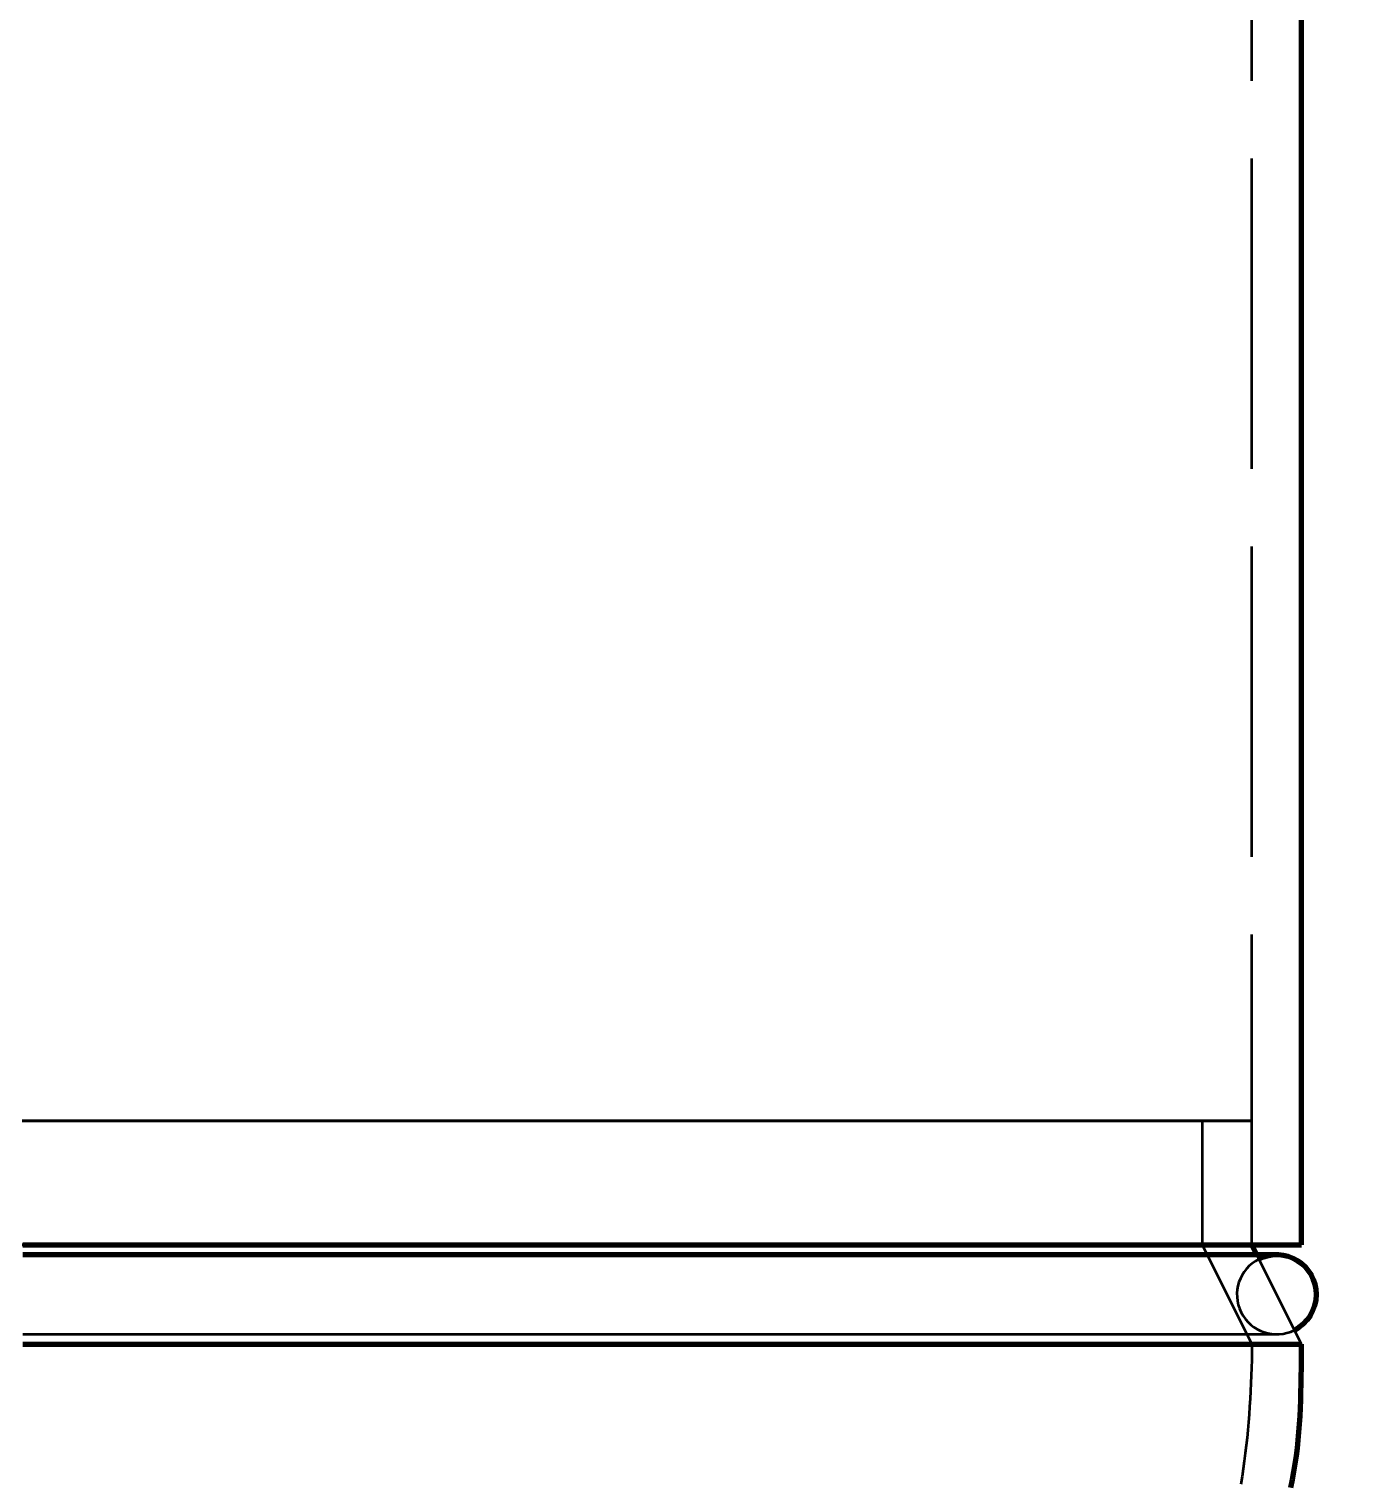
# Model space of a CAD drawing. Header units: millimetres. Extents: x 0 to 1554, y 0 to 420.
# Drawn here: x 135.85 to 152.98, y 174.55 to 193.28 of the extents above; entities that cross this region are included whole.
import ezdxf

# ---------------------------------------------------------------- set-up
doc = ezdxf.new("R2010")
doc.units = ezdxf.units.MM
doc.linetypes.add('IRAM-E-TRAZOS', pattern=[5, 4, -1])
for name, color, linetype, lineweight in [('01-VISIBLE', 7, 'CONTINUOUS', 70), ('02-OCULTA', 4, 'IRAM-E-TRAZOS', 35), ('04-COTA', 3, 'CONTINUOUS', 18)]:
    doc.layers.add(name, color=color, linetype=linetype, lineweight=lineweight)
doc.styles.add('ISO3098', font='isocpeur.ttf')
doc.dimstyles.new('FLAMA-IRAM', dxfattribs={"dimtxt": 3.5, "dimasz": 3.5, "dimexe": 2, "dimexo": 1.5, "dimgap": 1, "dimtad": 1, "dimdec": 1, "dimtxsty": 'ISO3098', "dimblk": 'IRAM_FLECHA', "dimblk1": 'IRAM_FLECHA', "dimblk2": 'IRAM_FLECHA', "dimcen": 2.5, "dimclrd": 256, "dimclre": 256, "dimclrt": 256, "dimazin": 3, "dimtfac": 1, "dimtmove": 0, "dimatfit": 3, "dimlwd": 18, "dimlwe": 18})

# ---------------------------------------------------------------- blocks, each defined once
blk = doc.blocks.new('IRAM_FLECHA')
blk.add_solid([(0, 0), (-1, 0.125), (-1, -0.125)])

msp = doc.modelspace()

# ---------------------------------------------------------------- linework, layer by layer
at = {"layer": '01-VISIBLE'}
for p, q in [((152.25, 177.613), (152.25, 305.613)), ((151.674, 177.485), (151.61, 177.613))]:
    msp.add_line(p, q, dxfattribs=at)
for points in [[(135.77, 177.613), (135.93, 177.613), (136.09, 177.613), (136.25, 177.613), (136.41, 177.613), (136.57, 177.613), (136.73, 177.613), (136.89, 177.613), (137.05, 177.613), (137.21, 177.613), (137.37, 177.613), (137.53, 177.613), (137.69, 177.613), (137.85, 177.613), (138.01, 177.613), (138.17, 177.613), (138.33, 177.613), (138.49, 177.613), (138.65, 177.613), (138.81, 177.613), (138.97, 177.613), (139.13, 177.613), (139.29, 177.613), (139.45, 177.613), (139.61, 177.613), (139.77, 177.613), (139.93, 177.613), (140.09, 177.613), (140.25, 177.613), (140.41, 177.613), (140.57, 177.613), (140.73, 177.613), (140.89, 177.613), (141.05, 177.613), (141.21, 177.613), (141.37, 177.613), (141.53, 177.613), (141.69, 177.613), (141.85, 177.613), (142.01, 177.613), (142.17, 177.613), (142.33, 177.613), (142.49, 177.613), (142.65, 177.613), (142.81, 177.613), (142.97, 177.613), (143.13, 177.613), (143.29, 177.613), (143.45, 177.613), (143.61, 177.613), (143.77, 177.613), (143.93, 177.613), (144.09, 177.613), (144.25, 177.613), (144.41, 177.613), (144.57, 177.613), (144.73, 177.613), (144.89, 177.613), (145.05, 177.613), (145.21, 177.613), (145.37, 177.613), (145.53, 177.613), (145.69, 177.613), (145.85, 177.613), (146.01, 177.613), (146.17, 177.613), (146.33, 177.613), (146.49, 177.613), (146.65, 177.613), (146.81, 177.613), (146.97, 177.613), (147.13, 177.613), (147.29, 177.613), (147.45, 177.613), (147.61, 177.613), (147.77, 177.613), (147.93, 177.613), (148.09, 177.613), (148.25, 177.613), (148.41, 177.613), (148.57, 177.613), (148.73, 177.613), (148.89, 177.613), (149.05, 177.613), (149.21, 177.613), (149.37, 177.613), (149.53, 177.613), (149.69, 177.613), (149.85, 177.613), (150.01, 177.613), (150.17, 177.613), (150.33, 177.613), (150.49, 177.613), (150.65, 177.613), (150.81, 177.613), (150.97, 177.613), (151.13, 177.613), (151.29, 177.613), (151.45, 177.613), (151.61, 177.613), (151.77, 177.613), (151.93, 177.613), (152.09, 177.613), (152.25, 177.613)], [(151.93, 177.485), (151.772, 177.485), (151.613, 177.485), (151.455, 177.485), (151.297, 177.485), (151.138, 177.485), (150.98, 177.485), (150.821, 177.485), (150.663, 177.485), (150.505, 177.485), (150.346, 177.485), (150.188, 177.485), (150.029, 177.485), (149.871, 177.485), (149.712, 177.485), (149.554, 177.485), (149.396, 177.485), (149.237, 177.485), (149.079, 177.485), (148.92, 177.485), (148.762, 177.485), (148.604, 177.485), (148.445, 177.485), (148.287, 177.485), (148.128, 177.485), (147.97, 177.485), (147.812, 177.485), (147.653, 177.485), (147.495, 177.485), (147.336, 177.485), (147.178, 177.485), (147.02, 177.485), (146.861, 177.485), (146.703, 177.485), (146.544, 177.485), (146.386, 177.485), (146.228, 177.485), (146.069, 177.485), (145.911, 177.485), (145.752, 177.485), (145.594, 177.485), (145.436, 177.485), (145.277, 177.485), (145.119, 177.485), (144.96, 177.485), (144.802, 177.485), (144.644, 177.485), (144.485, 177.485), (144.327, 177.485), (144.168, 177.485), (144.01, 177.485), (143.852, 177.485), (143.693, 177.485), (143.535, 177.485), (143.376, 177.485), (143.218, 177.485), (143.06, 177.485), (142.901, 177.485), (142.743, 177.485), (142.584, 177.485), (142.426, 177.485), (142.268, 177.485), (142.109, 177.485), (141.951, 177.485), (141.792, 177.485), (141.634, 177.485), (141.476, 177.485), (141.317, 177.485), (141.159, 177.485), (141, 177.485), (140.842, 177.485), (140.684, 177.485), (140.525, 177.485), (140.367, 177.485), (140.208, 177.485), (140.05, 177.485), (139.892, 177.485), (139.733, 177.485), (139.575, 177.485), (139.416, 177.485), (139.258, 177.485), (139.1, 177.485), (138.941, 177.485), (138.783, 177.485), (138.624, 177.485), (138.466, 177.485), (138.308, 177.485), (138.149, 177.485), (137.991, 177.485), (137.832, 177.485), (137.674, 177.485), (137.516, 177.485), (137.357, 177.485), (137.199, 177.485), (137.04, 177.485), (136.882, 177.485), (136.724, 177.485), (136.565, 177.485), (136.407, 177.485), (136.248, 177.485), (136.09, 177.485), (135.932, 177.485), (135.773, 177.485)], [(151.93, 177.485), (151.887, 177.485), (151.845, 177.485), (151.802, 177.485), (151.759, 177.485), (151.717, 177.485), (151.674, 177.485)], [(135.77, 176.333), (135.93, 176.333), (136.09, 176.333), (136.25, 176.333), (136.41, 176.333), (136.57, 176.333), (136.73, 176.333), (136.89, 176.333), (137.05, 176.333), (137.21, 176.333), (137.37, 176.333), (137.53, 176.333), (137.69, 176.333), (137.85, 176.333), (138.01, 176.333), (138.17, 176.333), (138.33, 176.333), (138.49, 176.333), (138.65, 176.333), (138.81, 176.333), (138.97, 176.333), (139.13, 176.333), (139.29, 176.333), (139.45, 176.333), (139.61, 176.333), (139.77, 176.333), (139.93, 176.333), (140.09, 176.333), (140.25, 176.333), (140.41, 176.333), (140.57, 176.333), (140.73, 176.333), (140.89, 176.333), (141.05, 176.333), (141.21, 176.333), (141.37, 176.333), (141.53, 176.333), (141.69, 176.333), (141.85, 176.333), (142.01, 176.333), (142.17, 176.333), (142.33, 176.333), (142.49, 176.333), (142.65, 176.333), (142.81, 176.333), (142.97, 176.333), (143.13, 176.333), (143.29, 176.333), (143.45, 176.333), (143.61, 176.333), (143.77, 176.333), (143.93, 176.333), (144.09, 176.333), (144.25, 176.333), (144.41, 176.333), (144.57, 176.333), (144.73, 176.333), (144.89, 176.333), (145.05, 176.333), (145.21, 176.333), (145.37, 176.333), (145.53, 176.333), (145.69, 176.333), (145.85, 176.333), (146.01, 176.333), (146.17, 176.333), (146.33, 176.333), (146.49, 176.333), (146.65, 176.333), (146.81, 176.333), (146.97, 176.333), (147.13, 176.333), (147.29, 176.333), (147.45, 176.333), (147.61, 176.333), (147.77, 176.333), (147.93, 176.333), (148.09, 176.333), (148.25, 176.333), (148.41, 176.333), (148.57, 176.333), (148.73, 176.333), (148.89, 176.333), (149.05, 176.333), (149.21, 176.333), (149.37, 176.333), (149.53, 176.333), (149.69, 176.333), (149.85, 176.333), (150.01, 176.333), (150.17, 176.333), (150.33, 176.333), (150.49, 176.333), (150.65, 176.333), (150.81, 176.333), (150.97, 176.333), (151.13, 176.333), (151.29, 176.333), (151.45, 176.333), (151.61, 176.333), (151.77, 176.333), (151.93, 176.333), (152.09, 176.333), (152.25, 176.333)], [(152.113, 174.488), (152.133, 174.589), (152.152, 174.69), (152.169, 174.792), (152.184, 174.894), (152.197, 174.996), (152.208, 175.098), (152.217, 175.201), (152.225, 175.304), (152.231, 175.406), (152.236, 175.509), (152.24, 175.612), (152.243, 175.715), (152.245, 175.818), (152.247, 175.921), (152.249, 176.024), (152.249, 176.127), (152.25, 176.23), (152.25, 176.333)]]:
    msp.add_lwpolyline(points, dxfattribs=at)
for start, end in [(0, 116.5651), (-63.4349, 0)]:
    msp.add_arc((151.93, 176.973), 0.512, start, end, dxfattribs=at)
at = {"layer": '02-OCULTA'}
for p, q in [((151.61, 177.613), (151.61, 305.613)), ((150.97, 179.213), (150.97, 177.613)), ((151.61, 177.613), (151.61, 179.213)), ((150.97, 177.613), (151.61, 176.333)), ((152.25, 176.333), (151.674, 177.485))]:
    msp.add_line(p, q, dxfattribs=at)
for points in [[(150.97, 179.213), (150.816, 179.213), (150.663, 179.213), (150.509, 179.213), (150.356, 179.213), (150.202, 179.213), (150.048, 179.213), (149.895, 179.213), (149.741, 179.213), (149.588, 179.213), (149.434, 179.213), (149.28, 179.213), (149.127, 179.213), (148.973, 179.213), (148.82, 179.213), (148.666, 179.213), (148.512, 179.213), (148.359, 179.213), (148.205, 179.213), (148.052, 179.213), (147.898, 179.213), (147.744, 179.213), (147.591, 179.213), (147.437, 179.213), (147.284, 179.213), (147.13, 179.213), (146.976, 179.213), (146.823, 179.213), (146.669, 179.213), (146.516, 179.213), (146.362, 179.213), (146.208, 179.213), (146.055, 179.213), (145.901, 179.213), (145.748, 179.213), (145.594, 179.213), (145.44, 179.213), (145.287, 179.213), (145.133, 179.213), (144.98, 179.213), (144.826, 179.213), (144.672, 179.213), (144.519, 179.213), (144.365, 179.213), (144.212, 179.213), (144.058, 179.213), (143.904, 179.213), (143.751, 179.213), (143.597, 179.213), (143.444, 179.213), (143.29, 179.213), (143.136, 179.213), (142.983, 179.213), (142.829, 179.213), (142.676, 179.213), (142.522, 179.213), (142.368, 179.213), (142.215, 179.213), (142.061, 179.213), (141.908, 179.213), (141.754, 179.213), (141.6, 179.213), (141.447, 179.213), (141.293, 179.213), (141.14, 179.213), (140.986, 179.213), (140.832, 179.213), (140.679, 179.213), (140.525, 179.213), (140.372, 179.213), (140.218, 179.213), (140.064, 179.213), (139.911, 179.213), (139.757, 179.213), (139.604, 179.213), (139.45, 179.213), (139.296, 179.213), (139.143, 179.213), (138.989, 179.213), (138.836, 179.213), (138.682, 179.213), (138.528, 179.213), (138.375, 179.213), (138.221, 179.213), (138.068, 179.213), (137.914, 179.213), (137.76, 179.213), (137.607, 179.213), (137.453, 179.213), (137.3, 179.213), (137.146, 179.213), (136.992, 179.213), (136.839, 179.213), (136.685, 179.213), (136.532, 179.213), (136.378, 179.213), (136.224, 179.213), (136.071, 179.213), (135.917, 179.213), (135.764, 179.213)], [(135.764, 179.213), (135.917, 179.213), (136.071, 179.213), (136.224, 179.213), (136.378, 179.213), (136.532, 179.213), (136.685, 179.213), (136.839, 179.213), (136.992, 179.213), (137.146, 179.213), (137.3, 179.213), (137.453, 179.213), (137.607, 179.213), (137.76, 179.213), (137.914, 179.213), (138.068, 179.213), (138.221, 179.213), (138.375, 179.213), (138.528, 179.213), (138.682, 179.213), (138.836, 179.213), (138.989, 179.213), (139.143, 179.213), (139.296, 179.213), (139.45, 179.213), (139.604, 179.213), (139.757, 179.213), (139.911, 179.213), (140.064, 179.213), (140.218, 179.213), (140.372, 179.213), (140.525, 179.213), (140.679, 179.213), (140.832, 179.213), (140.986, 179.213), (141.14, 179.213), (141.293, 179.213), (141.447, 179.213), (141.6, 179.213), (141.754, 179.213), (141.908, 179.213), (142.061, 179.213), (142.215, 179.213), (142.368, 179.213), (142.522, 179.213), (142.676, 179.213), (142.829, 179.213), (142.983, 179.213), (143.136, 179.213), (143.29, 179.213), (143.444, 179.213), (143.597, 179.213), (143.751, 179.213), (143.904, 179.213), (144.058, 179.213), (144.212, 179.213), (144.365, 179.213), (144.519, 179.213), (144.672, 179.213), (144.826, 179.213), (144.98, 179.213), (145.133, 179.213), (145.287, 179.213), (145.44, 179.213), (145.594, 179.213), (145.748, 179.213), (145.901, 179.213), (146.055, 179.213), (146.208, 179.213), (146.362, 179.213), (146.516, 179.213), (146.669, 179.213), (146.823, 179.213), (146.976, 179.213), (147.13, 179.213), (147.284, 179.213), (147.437, 179.213), (147.591, 179.213), (147.744, 179.213), (147.898, 179.213), (148.052, 179.213), (148.205, 179.213), (148.359, 179.213), (148.512, 179.213), (148.666, 179.213), (148.82, 179.213), (148.973, 179.213), (149.127, 179.213), (149.28, 179.213), (149.434, 179.213), (149.588, 179.213), (149.741, 179.213), (149.895, 179.213), (150.048, 179.213), (150.202, 179.213), (150.356, 179.213), (150.509, 179.213), (150.663, 179.213), (150.816, 179.213), (150.97, 179.213)], [(151.61, 179.213), (151.453, 179.213), (151.296, 179.213), (151.14, 179.213), (150.983, 179.213), (150.826, 179.213), (150.669, 179.213), (150.512, 179.213), (150.356, 179.213), (150.199, 179.213), (150.042, 179.213), (149.885, 179.213), (149.728, 179.213), (149.572, 179.213), (149.415, 179.213), (149.258, 179.213), (149.101, 179.213), (148.944, 179.213), (148.788, 179.213), (148.631, 179.213), (148.474, 179.213), (148.317, 179.213), (148.16, 179.213), (148.004, 179.213), (147.847, 179.213), (147.69, 179.213), (147.533, 179.213), (147.376, 179.213), (147.22, 179.213), (147.063, 179.213), (146.906, 179.213), (146.749, 179.213), (146.592, 179.213), (146.436, 179.213), (146.279, 179.213), (146.122, 179.213), (145.965, 179.213), (145.808, 179.213), (145.652, 179.213), (145.495, 179.213), (145.338, 179.213), (145.181, 179.213), (145.024, 179.213), (144.868, 179.213), (144.711, 179.213), (144.554, 179.213), (144.397, 179.213), (144.24, 179.213), (144.084, 179.213), (143.927, 179.213), (143.77, 179.213), (143.613, 179.213), (143.456, 179.213), (143.3, 179.213), (143.143, 179.213), (142.986, 179.213), (142.829, 179.213), (142.672, 179.213), (142.516, 179.213), (142.359, 179.213), (142.202, 179.213), (142.045, 179.213), (141.888, 179.213), (141.732, 179.213), (141.575, 179.213), (141.418, 179.213), (141.261, 179.213), (141.104, 179.213), (140.948, 179.213), (140.791, 179.213), (140.634, 179.213), (140.477, 179.213), (140.32, 179.213), (140.164, 179.213), (140.007, 179.213), (139.85, 179.213), (139.693, 179.213), (139.536, 179.213), (139.38, 179.213), (139.223, 179.213), (139.066, 179.213), (138.909, 179.213), (138.752, 179.213), (138.596, 179.213), (138.439, 179.213), (138.282, 179.213), (138.125, 179.213), (137.968, 179.213), (137.812, 179.213), (137.655, 179.213), (137.498, 179.213), (137.341, 179.213), (137.184, 179.213), (137.028, 179.213), (136.871, 179.213), (136.714, 179.213), (136.557, 179.213), (136.4, 179.213), (136.244, 179.213), (136.087, 179.213), (135.93, 179.213), (135.773, 179.213)], [(135.773, 179.213), (135.93, 179.213), (136.087, 179.213), (136.244, 179.213), (136.4, 179.213), (136.557, 179.213), (136.714, 179.213), (136.871, 179.213), (137.028, 179.213), (137.184, 179.213), (137.341, 179.213), (137.498, 179.213), (137.655, 179.213), (137.812, 179.213), (137.968, 179.213), (138.125, 179.213), (138.282, 179.213), (138.439, 179.213), (138.596, 179.213), (138.752, 179.213), (138.909, 179.213), (139.066, 179.213), (139.223, 179.213), (139.38, 179.213), (139.536, 179.213), (139.693, 179.213), (139.85, 179.213), (140.007, 179.213), (140.164, 179.213), (140.32, 179.213), (140.477, 179.213), (140.634, 179.213), (140.791, 179.213), (140.948, 179.213), (141.104, 179.213), (141.261, 179.213), (141.418, 179.213), (141.575, 179.213), (141.732, 179.213), (141.888, 179.213), (142.045, 179.213), (142.202, 179.213), (142.359, 179.213), (142.516, 179.213), (142.672, 179.213), (142.829, 179.213), (142.986, 179.213), (143.143, 179.213), (143.3, 179.213), (143.456, 179.213), (143.613, 179.213), (143.77, 179.213), (143.927, 179.213), (144.084, 179.213), (144.24, 179.213), (144.397, 179.213), (144.554, 179.213), (144.711, 179.213), (144.868, 179.213), (145.024, 179.213), (145.181, 179.213), (145.338, 179.213), (145.495, 179.213), (145.652, 179.213), (145.808, 179.213), (145.965, 179.213), (146.122, 179.213), (146.279, 179.213), (146.436, 179.213), (146.592, 179.213), (146.749, 179.213), (146.906, 179.213), (147.063, 179.213), (147.22, 179.213), (147.376, 179.213), (147.533, 179.213), (147.69, 179.213), (147.847, 179.213), (148.004, 179.213), (148.16, 179.213), (148.317, 179.213), (148.474, 179.213), (148.631, 179.213), (148.788, 179.213), (148.944, 179.213), (149.101, 179.213), (149.258, 179.213), (149.415, 179.213), (149.572, 179.213), (149.728, 179.213), (149.885, 179.213), (150.042, 179.213), (150.199, 179.213), (150.356, 179.213), (150.512, 179.213), (150.669, 179.213), (150.826, 179.213), (150.983, 179.213), (151.14, 179.213), (151.296, 179.213), (151.453, 179.213), (151.61, 179.213)], [(150.97, 177.613), (150.816, 177.613), (150.663, 177.613), (150.509, 177.613), (150.356, 177.613), (150.202, 177.613), (150.048, 177.613), (149.895, 177.613), (149.741, 177.613), (149.588, 177.613), (149.434, 177.613), (149.28, 177.613), (149.127, 177.613), (148.973, 177.613), (148.82, 177.613), (148.666, 177.613), (148.512, 177.613), (148.359, 177.613), (148.205, 177.613), (148.052, 177.613), (147.898, 177.613), (147.744, 177.613), (147.591, 177.613), (147.437, 177.613), (147.284, 177.613), (147.13, 177.613), (146.976, 177.613), (146.823, 177.613), (146.669, 177.613), (146.516, 177.613), (146.362, 177.613), (146.208, 177.613), (146.055, 177.613), (145.901, 177.613), (145.748, 177.613), (145.594, 177.613), (145.44, 177.613), (145.287, 177.613), (145.133, 177.613), (144.98, 177.613), (144.826, 177.613), (144.672, 177.613), (144.519, 177.613), (144.365, 177.613), (144.212, 177.613), (144.058, 177.613), (143.904, 177.613), (143.751, 177.613), (143.597, 177.613), (143.444, 177.613), (143.29, 177.613), (143.136, 177.613), (142.983, 177.613), (142.829, 177.613), (142.676, 177.613), (142.522, 177.613), (142.368, 177.613), (142.215, 177.613), (142.061, 177.613), (141.908, 177.613), (141.754, 177.613), (141.6, 177.613), (141.447, 177.613), (141.293, 177.613), (141.14, 177.613), (140.986, 177.613), (140.832, 177.613), (140.679, 177.613), (140.525, 177.613), (140.372, 177.613), (140.218, 177.613), (140.064, 177.613), (139.911, 177.613), (139.757, 177.613), (139.604, 177.613), (139.45, 177.613), (139.296, 177.613), (139.143, 177.613), (138.989, 177.613), (138.836, 177.613), (138.682, 177.613), (138.528, 177.613), (138.375, 177.613), (138.221, 177.613), (138.068, 177.613), (137.914, 177.613), (137.76, 177.613), (137.607, 177.613), (137.453, 177.613), (137.3, 177.613), (137.146, 177.613), (136.992, 177.613), (136.839, 177.613), (136.685, 177.613), (136.532, 177.613), (136.378, 177.613), (136.224, 177.613), (136.071, 177.613), (135.917, 177.613), (135.764, 177.613)], [(135.764, 177.613), (135.917, 177.613), (136.071, 177.613), (136.224, 177.613), (136.378, 177.613), (136.532, 177.613), (136.685, 177.613), (136.839, 177.613), (136.992, 177.613), (137.146, 177.613), (137.3, 177.613), (137.453, 177.613), (137.607, 177.613), (137.76, 177.613), (137.914, 177.613), (138.068, 177.613), (138.221, 177.613), (138.375, 177.613), (138.528, 177.613), (138.682, 177.613), (138.836, 177.613), (138.989, 177.613), (139.143, 177.613), (139.296, 177.613), (139.45, 177.613), (139.604, 177.613), (139.757, 177.613), (139.911, 177.613), (140.064, 177.613), (140.218, 177.613), (140.372, 177.613), (140.525, 177.613), (140.679, 177.613), (140.832, 177.613), (140.986, 177.613), (141.14, 177.613), (141.293, 177.613), (141.447, 177.613), (141.6, 177.613), (141.754, 177.613), (141.908, 177.613), (142.061, 177.613), (142.215, 177.613), (142.368, 177.613), (142.522, 177.613), (142.676, 177.613), (142.829, 177.613), (142.983, 177.613), (143.136, 177.613), (143.29, 177.613), (143.444, 177.613), (143.597, 177.613), (143.751, 177.613), (143.904, 177.613), (144.058, 177.613), (144.212, 177.613), (144.365, 177.613), (144.519, 177.613), (144.672, 177.613), (144.826, 177.613), (144.98, 177.613), (145.133, 177.613), (145.287, 177.613), (145.44, 177.613), (145.594, 177.613), (145.748, 177.613), (145.901, 177.613), (146.055, 177.613), (146.208, 177.613), (146.362, 177.613), (146.516, 177.613), (146.669, 177.613), (146.823, 177.613), (146.976, 177.613), (147.13, 177.613), (147.284, 177.613), (147.437, 177.613), (147.591, 177.613), (147.744, 177.613), (147.898, 177.613), (148.052, 177.613), (148.205, 177.613), (148.359, 177.613), (148.512, 177.613), (148.666, 177.613), (148.82, 177.613), (148.973, 177.613), (149.127, 177.613), (149.28, 177.613), (149.434, 177.613), (149.588, 177.613), (149.741, 177.613), (149.895, 177.613), (150.048, 177.613), (150.202, 177.613), (150.356, 177.613), (150.509, 177.613), (150.663, 177.613), (150.816, 177.613), (150.97, 177.613)], [(152.25, 177.613), (152.09, 177.613), (151.93, 177.613), (151.77, 177.613), (151.61, 177.613), (151.45, 177.613), (151.29, 177.613), (151.13, 177.613), (150.97, 177.613), (150.81, 177.613), (150.65, 177.613), (150.49, 177.613), (150.33, 177.613), (150.17, 177.613), (150.01, 177.613), (149.85, 177.613), (149.69, 177.613), (149.53, 177.613), (149.37, 177.613), (149.21, 177.613), (149.05, 177.613), (148.89, 177.613), (148.73, 177.613), (148.57, 177.613), (148.41, 177.613), (148.25, 177.613), (148.09, 177.613), (147.93, 177.613), (147.77, 177.613), (147.61, 177.613), (147.45, 177.613), (147.29, 177.613), (147.13, 177.613), (146.97, 177.613), (146.81, 177.613), (146.65, 177.613), (146.49, 177.613), (146.33, 177.613), (146.17, 177.613), (146.01, 177.613), (145.85, 177.613), (145.69, 177.613), (145.53, 177.613), (145.37, 177.613), (145.21, 177.613), (145.05, 177.613), (144.89, 177.613), (144.73, 177.613), (144.57, 177.613), (144.41, 177.613), (144.25, 177.613), (144.09, 177.613), (143.93, 177.613), (143.77, 177.613), (143.61, 177.613), (143.45, 177.613), (143.29, 177.613), (143.13, 177.613), (142.97, 177.613), (142.81, 177.613), (142.65, 177.613), (142.49, 177.613), (142.33, 177.613), (142.17, 177.613), (142.01, 177.613), (141.85, 177.613), (141.69, 177.613), (141.53, 177.613), (141.37, 177.613), (141.21, 177.613), (141.05, 177.613), (140.89, 177.613), (140.73, 177.613), (140.57, 177.613), (140.41, 177.613), (140.25, 177.613), (140.09, 177.613), (139.93, 177.613), (139.77, 177.613), (139.61, 177.613), (139.45, 177.613), (139.29, 177.613), (139.13, 177.613), (138.97, 177.613), (138.81, 177.613), (138.65, 177.613), (138.49, 177.613), (138.33, 177.613), (138.17, 177.613), (138.01, 177.613), (137.85, 177.613), (137.69, 177.613), (137.53, 177.613), (137.37, 177.613), (137.21, 177.613), (137.05, 177.613), (136.89, 177.613), (136.73, 177.613), (136.57, 177.613), (136.41, 177.613), (136.25, 177.613), (136.09, 177.613), (135.93, 177.613), (135.77, 177.613)], [(151.61, 177.613), (151.453, 177.613), (151.296, 177.613), (151.14, 177.613), (150.983, 177.613), (150.826, 177.613), (150.669, 177.613), (150.512, 177.613), (150.356, 177.613), (150.199, 177.613), (150.042, 177.613), (149.885, 177.613), (149.728, 177.613), (149.572, 177.613), (149.415, 177.613), (149.258, 177.613), (149.101, 177.613), (148.944, 177.613), (148.788, 177.613), (148.631, 177.613), (148.474, 177.613), (148.317, 177.613), (148.16, 177.613), (148.004, 177.613), (147.847, 177.613), (147.69, 177.613), (147.533, 177.613), (147.376, 177.613), (147.22, 177.613), (147.063, 177.613), (146.906, 177.613), (146.749, 177.613), (146.592, 177.613), (146.436, 177.613), (146.279, 177.613), (146.122, 177.613), (145.965, 177.613), (145.808, 177.613), (145.652, 177.613), (145.495, 177.613), (145.338, 177.613), (145.181, 177.613), (145.024, 177.613), (144.868, 177.613), (144.711, 177.613), (144.554, 177.613), (144.397, 177.613), (144.24, 177.613), (144.084, 177.613), (143.927, 177.613), (143.77, 177.613), (143.613, 177.613), (143.456, 177.613), (143.3, 177.613), (143.143, 177.613), (142.986, 177.613), (142.829, 177.613), (142.672, 177.613), (142.516, 177.613), (142.359, 177.613), (142.202, 177.613), (142.045, 177.613), (141.888, 177.613), (141.732, 177.613), (141.575, 177.613), (141.418, 177.613), (141.261, 177.613), (141.104, 177.613), (140.948, 177.613), (140.791, 177.613), (140.634, 177.613), (140.477, 177.613), (140.32, 177.613), (140.164, 177.613), (140.007, 177.613), (139.85, 177.613), (139.693, 177.613), (139.536, 177.613), (139.38, 177.613), (139.223, 177.613), (139.066, 177.613), (138.909, 177.613), (138.752, 177.613), (138.596, 177.613), (138.439, 177.613), (138.282, 177.613), (138.125, 177.613), (137.968, 177.613), (137.812, 177.613), (137.655, 177.613), (137.498, 177.613), (137.341, 177.613), (137.184, 177.613), (137.028, 177.613), (136.871, 177.613), (136.714, 177.613), (136.557, 177.613), (136.4, 177.613), (136.244, 177.613), (136.087, 177.613), (135.93, 177.613), (135.773, 177.613)], [(135.773, 177.613), (135.93, 177.613), (136.087, 177.613), (136.244, 177.613), (136.4, 177.613), (136.557, 177.613), (136.714, 177.613), (136.871, 177.613), (137.028, 177.613), (137.184, 177.613), (137.341, 177.613), (137.498, 177.613), (137.655, 177.613), (137.812, 177.613), (137.968, 177.613), (138.125, 177.613), (138.282, 177.613), (138.439, 177.613), (138.596, 177.613), (138.752, 177.613), (138.909, 177.613), (139.066, 177.613), (139.223, 177.613), (139.38, 177.613), (139.536, 177.613), (139.693, 177.613), (139.85, 177.613), (140.007, 177.613), (140.164, 177.613), (140.32, 177.613), (140.477, 177.613), (140.634, 177.613), (140.791, 177.613), (140.948, 177.613), (141.104, 177.613), (141.261, 177.613), (141.418, 177.613), (141.575, 177.613), (141.732, 177.613), (141.888, 177.613), (142.045, 177.613), (142.202, 177.613), (142.359, 177.613), (142.516, 177.613), (142.672, 177.613), (142.829, 177.613), (142.986, 177.613), (143.143, 177.613), (143.3, 177.613), (143.456, 177.613), (143.613, 177.613), (143.77, 177.613), (143.927, 177.613), (144.084, 177.613), (144.24, 177.613), (144.397, 177.613), (144.554, 177.613), (144.711, 177.613), (144.868, 177.613), (145.024, 177.613), (145.181, 177.613), (145.338, 177.613), (145.495, 177.613), (145.652, 177.613), (145.808, 177.613), (145.965, 177.613), (146.122, 177.613), (146.279, 177.613), (146.436, 177.613), (146.592, 177.613), (146.749, 177.613), (146.906, 177.613), (147.063, 177.613), (147.22, 177.613), (147.376, 177.613), (147.533, 177.613), (147.69, 177.613), (147.847, 177.613), (148.004, 177.613), (148.16, 177.613), (148.317, 177.613), (148.474, 177.613), (148.631, 177.613), (148.788, 177.613), (148.944, 177.613), (149.101, 177.613), (149.258, 177.613), (149.415, 177.613), (149.572, 177.613), (149.728, 177.613), (149.885, 177.613), (150.042, 177.613), (150.199, 177.613), (150.356, 177.613), (150.512, 177.613), (150.669, 177.613), (150.826, 177.613), (150.983, 177.613), (151.14, 177.613), (151.296, 177.613), (151.453, 177.613), (151.61, 177.613)], [(151.61, 177.613), (151.453, 177.613), (151.296, 177.613), (151.14, 177.613), (150.983, 177.613), (150.826, 177.613), (150.669, 177.613), (150.512, 177.613), (150.356, 177.613), (150.199, 177.613), (150.042, 177.613), (149.885, 177.613), (149.728, 177.613), (149.572, 177.613), (149.415, 177.613), (149.258, 177.613), (149.101, 177.613), (148.944, 177.613), (148.788, 177.613), (148.631, 177.613), (148.474, 177.613), (148.317, 177.613), (148.16, 177.613), (148.004, 177.613), (147.847, 177.613), (147.69, 177.613), (147.533, 177.613), (147.376, 177.613), (147.22, 177.613), (147.063, 177.613), (146.906, 177.613), (146.749, 177.613), (146.592, 177.613), (146.436, 177.613), (146.279, 177.613), (146.122, 177.613), (145.965, 177.613), (145.808, 177.613), (145.652, 177.613), (145.495, 177.613), (145.338, 177.613), (145.181, 177.613), (145.024, 177.613), (144.868, 177.613), (144.711, 177.613), (144.554, 177.613), (144.397, 177.613), (144.24, 177.613), (144.084, 177.613), (143.927, 177.613), (143.77, 177.613), (143.613, 177.613), (143.456, 177.613), (143.3, 177.613), (143.143, 177.613), (142.986, 177.613), (142.829, 177.613), (142.672, 177.613), (142.516, 177.613), (142.359, 177.613), (142.202, 177.613), (142.045, 177.613), (141.888, 177.613), (141.732, 177.613), (141.575, 177.613), (141.418, 177.613), (141.261, 177.613), (141.104, 177.613), (140.948, 177.613), (140.791, 177.613), (140.634, 177.613), (140.477, 177.613), (140.32, 177.613), (140.164, 177.613), (140.007, 177.613), (139.85, 177.613), (139.693, 177.613), (139.536, 177.613), (139.38, 177.613), (139.223, 177.613), (139.066, 177.613), (138.909, 177.613), (138.752, 177.613), (138.596, 177.613), (138.439, 177.613), (138.282, 177.613), (138.125, 177.613), (137.968, 177.613), (137.812, 177.613), (137.655, 177.613), (137.498, 177.613), (137.341, 177.613), (137.184, 177.613), (137.028, 177.613), (136.871, 177.613), (136.714, 177.613), (136.557, 177.613), (136.4, 177.613), (136.244, 177.613), (136.087, 177.613), (135.93, 177.613), (135.773, 177.613)], [(135.773, 177.613), (135.93, 177.613), (136.087, 177.613), (136.244, 177.613), (136.4, 177.613), (136.557, 177.613), (136.714, 177.613), (136.871, 177.613), (137.028, 177.613), (137.184, 177.613), (137.341, 177.613), (137.498, 177.613), (137.655, 177.613), (137.812, 177.613), (137.968, 177.613), (138.125, 177.613), (138.282, 177.613), (138.439, 177.613), (138.596, 177.613), (138.752, 177.613), (138.909, 177.613), (139.066, 177.613), (139.223, 177.613), (139.38, 177.613), (139.536, 177.613), (139.693, 177.613), (139.85, 177.613), (140.007, 177.613), (140.164, 177.613), (140.32, 177.613), (140.477, 177.613), (140.634, 177.613), (140.791, 177.613), (140.948, 177.613), (141.104, 177.613), (141.261, 177.613), (141.418, 177.613), (141.575, 177.613), (141.732, 177.613), (141.888, 177.613), (142.045, 177.613), (142.202, 177.613), (142.359, 177.613), (142.516, 177.613), (142.672, 177.613), (142.829, 177.613), (142.986, 177.613), (143.143, 177.613), (143.3, 177.613), (143.456, 177.613), (143.613, 177.613), (143.77, 177.613), (143.927, 177.613), (144.084, 177.613), (144.24, 177.613), (144.397, 177.613), (144.554, 177.613), (144.711, 177.613), (144.868, 177.613), (145.024, 177.613), (145.181, 177.613), (145.338, 177.613), (145.495, 177.613), (145.652, 177.613), (145.808, 177.613), (145.965, 177.613), (146.122, 177.613), (146.279, 177.613), (146.436, 177.613), (146.592, 177.613), (146.749, 177.613), (146.906, 177.613), (147.063, 177.613), (147.22, 177.613), (147.376, 177.613), (147.533, 177.613), (147.69, 177.613), (147.847, 177.613), (148.004, 177.613), (148.16, 177.613), (148.317, 177.613), (148.474, 177.613), (148.631, 177.613), (148.788, 177.613), (148.944, 177.613), (149.101, 177.613), (149.258, 177.613), (149.415, 177.613), (149.572, 177.613), (149.728, 177.613), (149.885, 177.613), (150.042, 177.613), (150.199, 177.613), (150.356, 177.613), (150.512, 177.613), (150.669, 177.613), (150.826, 177.613), (150.983, 177.613), (151.14, 177.613), (151.296, 177.613), (151.453, 177.613), (151.61, 177.613)], [(151.674, 177.485), (151.517, 177.485), (151.36, 177.485), (151.203, 177.485), (151.046, 177.485), (150.888, 177.485), (150.731, 177.485), (150.574, 177.485), (150.417, 177.485), (150.26, 177.485), (150.103, 177.485), (149.946, 177.485), (149.789, 177.485), (149.631, 177.485), (149.474, 177.485), (149.317, 177.485), (149.16, 177.485), (149.003, 177.485), (148.846, 177.485), (148.689, 177.485), (148.532, 177.485), (148.374, 177.485), (148.217, 177.485), (148.06, 177.485), (147.903, 177.485), (147.746, 177.485), (147.589, 177.485), (147.432, 177.485), (147.275, 177.485), (147.118, 177.485), (146.96, 177.485), (146.803, 177.485), (146.646, 177.485), (146.489, 177.485), (146.332, 177.485), (146.175, 177.485), (146.018, 177.485), (145.861, 177.485), (145.703, 177.485), (145.546, 177.485), (145.389, 177.485), (145.232, 177.485), (145.075, 177.485), (144.918, 177.485), (144.761, 177.485), (144.604, 177.485), (144.446, 177.485), (144.289, 177.485), (144.132, 177.485), (143.975, 177.485), (143.818, 177.485), (143.661, 177.485), (143.504, 177.485), (143.347, 177.485), (143.19, 177.485), (143.032, 177.485), (142.875, 177.485), (142.718, 177.485), (142.561, 177.485), (142.404, 177.485), (142.247, 177.485), (142.09, 177.485), (141.933, 177.485), (141.775, 177.485), (141.618, 177.485), (141.461, 177.485), (141.304, 177.485), (141.147, 177.485), (140.99, 177.485), (140.833, 177.485), (140.676, 177.485), (140.518, 177.485), (140.361, 177.485), (140.204, 177.485), (140.047, 177.485), (139.89, 177.485), (139.733, 177.485), (139.576, 177.485), (139.419, 177.485), (139.262, 177.485), (139.104, 177.485), (138.947, 177.485), (138.79, 177.485), (138.633, 177.485), (138.476, 177.485), (138.319, 177.485), (138.162, 177.485), (138.005, 177.485), (137.847, 177.485), (137.69, 177.485), (137.533, 177.485), (137.376, 177.485), (137.219, 177.485), (137.062, 177.485), (136.905, 177.485), (136.748, 177.485), (136.59, 177.485), (136.433, 177.485), (136.276, 177.485), (136.119, 177.485), (135.962, 177.485), (135.805, 177.485)], [(152.25, 176.333), (152.09, 176.333), (151.93, 176.333), (151.77, 176.333), (151.61, 176.333), (151.45, 176.333), (151.29, 176.333), (151.13, 176.333), (150.97, 176.333), (150.81, 176.333), (150.65, 176.333), (150.49, 176.333), (150.33, 176.333), (150.17, 176.333), (150.01, 176.333), (149.85, 176.333), (149.69, 176.333), (149.53, 176.333), (149.37, 176.333), (149.21, 176.333), (149.05, 176.333), (148.89, 176.333), (148.73, 176.333), (148.57, 176.333), (148.41, 176.333), (148.25, 176.333), (148.09, 176.333), (147.93, 176.333), (147.77, 176.333), (147.61, 176.333), (147.45, 176.333), (147.29, 176.333), (147.13, 176.333), (146.97, 176.333), (146.81, 176.333), (146.65, 176.333), (146.49, 176.333), (146.33, 176.333), (146.17, 176.333), (146.01, 176.333), (145.85, 176.333), (145.69, 176.333), (145.53, 176.333), (145.37, 176.333), (145.21, 176.333), (145.05, 176.333), (144.89, 176.333), (144.73, 176.333), (144.57, 176.333), (144.41, 176.333), (144.25, 176.333), (144.09, 176.333), (143.93, 176.333), (143.77, 176.333), (143.61, 176.333), (143.45, 176.333), (143.29, 176.333), (143.13, 176.333), (142.97, 176.333), (142.81, 176.333), (142.65, 176.333), (142.49, 176.333), (142.33, 176.333), (142.17, 176.333), (142.01, 176.333), (141.85, 176.333), (141.69, 176.333), (141.53, 176.333), (141.37, 176.333), (141.21, 176.333), (141.05, 176.333), (140.89, 176.333), (140.73, 176.333), (140.57, 176.333), (140.41, 176.333), (140.25, 176.333), (140.09, 176.333), (139.93, 176.333), (139.77, 176.333), (139.61, 176.333), (139.45, 176.333), (139.29, 176.333), (139.13, 176.333), (138.97, 176.333), (138.81, 176.333), (138.65, 176.333), (138.49, 176.333), (138.33, 176.333), (138.17, 176.333), (138.01, 176.333), (137.85, 176.333), (137.69, 176.333), (137.53, 176.333), (137.37, 176.333), (137.21, 176.333), (137.05, 176.333), (136.89, 176.333), (136.73, 176.333), (136.57, 176.333), (136.41, 176.333), (136.25, 176.333), (136.09, 176.333), (135.93, 176.333), (135.77, 176.333)], [(135.773, 176.461), (135.932, 176.461), (136.09, 176.461), (136.248, 176.461), (136.407, 176.461), (136.565, 176.461), (136.724, 176.461), (136.882, 176.461), (137.04, 176.461), (137.199, 176.461), (137.357, 176.461), (137.516, 176.461), (137.674, 176.461), (137.832, 176.461), (137.991, 176.461), (138.149, 176.461), (138.308, 176.461), (138.466, 176.461), (138.624, 176.461), (138.783, 176.461), (138.941, 176.461), (139.1, 176.461), (139.258, 176.461), (139.416, 176.461), (139.575, 176.461), (139.733, 176.461), (139.892, 176.461), (140.05, 176.461), (140.208, 176.461), (140.367, 176.461), (140.525, 176.461), (140.684, 176.461), (140.842, 176.461), (141, 176.461), (141.159, 176.461), (141.317, 176.461), (141.476, 176.461), (141.634, 176.461), (141.792, 176.461), (141.951, 176.461), (142.109, 176.461), (142.268, 176.461), (142.426, 176.461), (142.584, 176.461), (142.743, 176.461), (142.901, 176.461), (143.06, 176.461), (143.218, 176.461), (143.376, 176.461), (143.535, 176.461), (143.693, 176.461), (143.852, 176.461), (144.01, 176.461), (144.168, 176.461), (144.327, 176.461), (144.485, 176.461), (144.644, 176.461), (144.802, 176.461), (144.96, 176.461), (145.119, 176.461), (145.277, 176.461), (145.436, 176.461), (145.594, 176.461), (145.752, 176.461), (145.911, 176.461), (146.069, 176.461), (146.228, 176.461), (146.386, 176.461), (146.544, 176.461), (146.703, 176.461), (146.861, 176.461), (147.02, 176.461), (147.178, 176.461), (147.336, 176.461), (147.495, 176.461), (147.653, 176.461), (147.812, 176.461), (147.97, 176.461), (148.128, 176.461), (148.287, 176.461), (148.445, 176.461), (148.604, 176.461), (148.762, 176.461), (148.92, 176.461), (149.079, 176.461), (149.237, 176.461), (149.396, 176.461), (149.554, 176.461), (149.712, 176.461), (149.871, 176.461), (150.029, 176.461), (150.188, 176.461), (150.346, 176.461), (150.504, 176.461), (150.663, 176.461), (150.821, 176.461), (150.98, 176.461), (151.138, 176.461), (151.296, 176.461), (151.455, 176.461), (151.613, 176.461), (151.772, 176.461), (151.93, 176.461)], [(135.773, 176.461), (135.932, 176.461), (136.09, 176.461), (136.248, 176.461), (136.407, 176.461), (136.565, 176.461), (136.724, 176.461), (136.882, 176.461), (137.04, 176.461), (137.199, 176.461), (137.357, 176.461), (137.516, 176.461), (137.674, 176.461), (137.832, 176.461), (137.991, 176.461), (138.149, 176.461), (138.308, 176.461), (138.466, 176.461), (138.624, 176.461), (138.783, 176.461), (138.941, 176.461), (139.1, 176.461), (139.258, 176.461), (139.416, 176.461), (139.575, 176.461), (139.733, 176.461), (139.892, 176.461), (140.05, 176.461), (140.208, 176.461), (140.367, 176.461), (140.525, 176.461), (140.684, 176.461), (140.842, 176.461), (141, 176.461), (141.159, 176.461), (141.317, 176.461), (141.476, 176.461), (141.634, 176.461), (141.792, 176.461), (141.951, 176.461), (142.109, 176.461), (142.268, 176.461), (142.426, 176.461), (142.584, 176.461), (142.743, 176.461), (142.901, 176.461), (143.06, 176.461), (143.218, 176.461), (143.376, 176.461), (143.535, 176.461), (143.693, 176.461), (143.852, 176.461), (144.01, 176.461), (144.168, 176.461), (144.327, 176.461), (144.485, 176.461), (144.644, 176.461), (144.802, 176.461), (144.96, 176.461), (145.119, 176.461), (145.277, 176.461), (145.436, 176.461), (145.594, 176.461), (145.752, 176.461), (145.911, 176.461), (146.069, 176.461), (146.228, 176.461), (146.386, 176.461), (146.544, 176.461), (146.703, 176.461), (146.861, 176.461), (147.02, 176.461), (147.178, 176.461), (147.336, 176.461), (147.495, 176.461), (147.653, 176.461), (147.812, 176.461), (147.97, 176.461), (148.128, 176.461), (148.287, 176.461), (148.445, 176.461), (148.604, 176.461), (148.762, 176.461), (148.92, 176.461), (149.079, 176.461), (149.237, 176.461), (149.396, 176.461), (149.554, 176.461), (149.712, 176.461), (149.871, 176.461), (150.029, 176.461), (150.188, 176.461), (150.346, 176.461), (150.504, 176.461), (150.663, 176.461), (150.821, 176.461), (150.98, 176.461), (151.138, 176.461), (151.296, 176.461), (151.455, 176.461), (151.613, 176.461), (151.772, 176.461), (151.93, 176.461)], [(151.61, 176.333), (151.453, 176.333), (151.296, 176.333), (151.14, 176.333), (150.983, 176.333), (150.826, 176.333), (150.669, 176.333), (150.512, 176.333), (150.356, 176.333), (150.199, 176.333), (150.042, 176.333), (149.885, 176.333), (149.728, 176.333), (149.572, 176.333), (149.415, 176.333), (149.258, 176.333), (149.101, 176.333), (148.944, 176.333), (148.788, 176.333), (148.631, 176.333), (148.474, 176.333), (148.317, 176.333), (148.16, 176.333), (148.004, 176.333), (147.847, 176.333), (147.69, 176.333), (147.533, 176.333), (147.376, 176.333), (147.22, 176.333), (147.063, 176.333), (146.906, 176.333), (146.749, 176.333), (146.592, 176.333), (146.436, 176.333), (146.279, 176.333), (146.122, 176.333), (145.965, 176.333), (145.808, 176.333), (145.652, 176.333), (145.495, 176.333), (145.338, 176.333), (145.181, 176.333), (145.024, 176.333), (144.868, 176.333), (144.711, 176.333), (144.554, 176.333), (144.397, 176.333), (144.24, 176.333), (144.084, 176.333), (143.927, 176.333), (143.77, 176.333), (143.613, 176.333), (143.456, 176.333), (143.3, 176.333), (143.143, 176.333), (142.986, 176.333), (142.829, 176.333), (142.672, 176.333), (142.516, 176.333), (142.359, 176.333), (142.202, 176.333), (142.045, 176.333), (141.888, 176.333), (141.732, 176.333), (141.575, 176.333), (141.418, 176.333), (141.261, 176.333), (141.104, 176.333), (140.948, 176.333), (140.791, 176.333), (140.634, 176.333), (140.477, 176.333), (140.32, 176.333), (140.164, 176.333), (140.007, 176.333), (139.85, 176.333), (139.693, 176.333), (139.536, 176.333), (139.38, 176.333), (139.223, 176.333), (139.066, 176.333), (138.909, 176.333), (138.752, 176.333), (138.596, 176.333), (138.439, 176.333), (138.282, 176.333), (138.125, 176.333), (137.968, 176.333), (137.812, 176.333), (137.655, 176.333), (137.498, 176.333), (137.341, 176.333), (137.184, 176.333), (137.028, 176.333), (136.871, 176.333), (136.714, 176.333), (136.557, 176.333), (136.4, 176.333), (136.244, 176.333), (136.087, 176.333), (135.93, 176.333), (135.773, 176.333)], [(135.773, 176.333), (135.93, 176.333), (136.087, 176.333), (136.244, 176.333), (136.4, 176.333), (136.557, 176.333), (136.714, 176.333), (136.871, 176.333), (137.028, 176.333), (137.184, 176.333), (137.341, 176.333), (137.498, 176.333), (137.655, 176.333), (137.812, 176.333), (137.968, 176.333), (138.125, 176.333), (138.282, 176.333), (138.439, 176.333), (138.596, 176.333), (138.752, 176.333), (138.909, 176.333), (139.066, 176.333), (139.223, 176.333), (139.38, 176.333), (139.536, 176.333), (139.693, 176.333), (139.85, 176.333), (140.007, 176.333), (140.164, 176.333), (140.32, 176.333), (140.477, 176.333), (140.634, 176.333), (140.791, 176.333), (140.948, 176.333), (141.104, 176.333), (141.261, 176.333), (141.418, 176.333), (141.575, 176.333), (141.732, 176.333), (141.888, 176.333), (142.045, 176.333), (142.202, 176.333), (142.359, 176.333), (142.516, 176.333), (142.672, 176.333), (142.829, 176.333), (142.986, 176.333), (143.143, 176.333), (143.3, 176.333), (143.456, 176.333), (143.613, 176.333), (143.77, 176.333), (143.927, 176.333), (144.084, 176.333), (144.24, 176.333), (144.397, 176.333), (144.554, 176.333), (144.711, 176.333), (144.868, 176.333), (145.024, 176.333), (145.181, 176.333), (145.338, 176.333), (145.495, 176.333), (145.652, 176.333), (145.808, 176.333), (145.965, 176.333), (146.122, 176.333), (146.279, 176.333), (146.436, 176.333), (146.592, 176.333), (146.749, 176.333), (146.906, 176.333), (147.063, 176.333), (147.22, 176.333), (147.376, 176.333), (147.533, 176.333), (147.69, 176.333), (147.847, 176.333), (148.004, 176.333), (148.16, 176.333), (148.317, 176.333), (148.474, 176.333), (148.631, 176.333), (148.788, 176.333), (148.944, 176.333), (149.101, 176.333), (149.258, 176.333), (149.415, 176.333), (149.572, 176.333), (149.728, 176.333), (149.885, 176.333), (150.042, 176.333), (150.199, 176.333), (150.356, 176.333), (150.512, 176.333), (150.669, 176.333), (150.826, 176.333), (150.983, 176.333), (151.14, 176.333), (151.296, 176.333), (151.453, 176.333), (151.61, 176.333)], [(151.61, 176.333), (151.61, 176.232), (151.608, 176.132), (151.606, 176.031), (151.603, 175.931), (151.599, 175.83), (151.594, 175.73), (151.589, 175.629), (151.582, 175.529), (151.575, 175.428), (151.567, 175.328), (151.558, 175.228), (151.548, 175.128), (151.537, 175.028), (151.525, 174.928), (151.512, 174.828), (151.499, 174.728), (151.485, 174.629), (151.47, 174.529)]]:
    msp.add_lwpolyline(points, dxfattribs=at)
msp.add_arc((151.93, 176.973), 0.512, 116.5651, -63.4349, dxfattribs=at)

# ---------------------------------------------------------------- dimensions: what is measured, and where the dimension line sits
at = {"layer": '04-COTA'}
for base, p1, p2, text in [((170.25, 177.613), (152.25, 177.613), (152.25, 305.613), '<>±2'), ((164.25, 156.613), (152.25, 156.613), (152.25, 177.613), '<>±0,5')]:
    msp.add_linear_dim(base=base, p1=p1, p2=p2, angle=90, text=text, dimstyle='FLAMA-IRAM', override={"dimlfac": 5}, dxfattribs=at).render()

doc.saveas('drawing.dxf')
